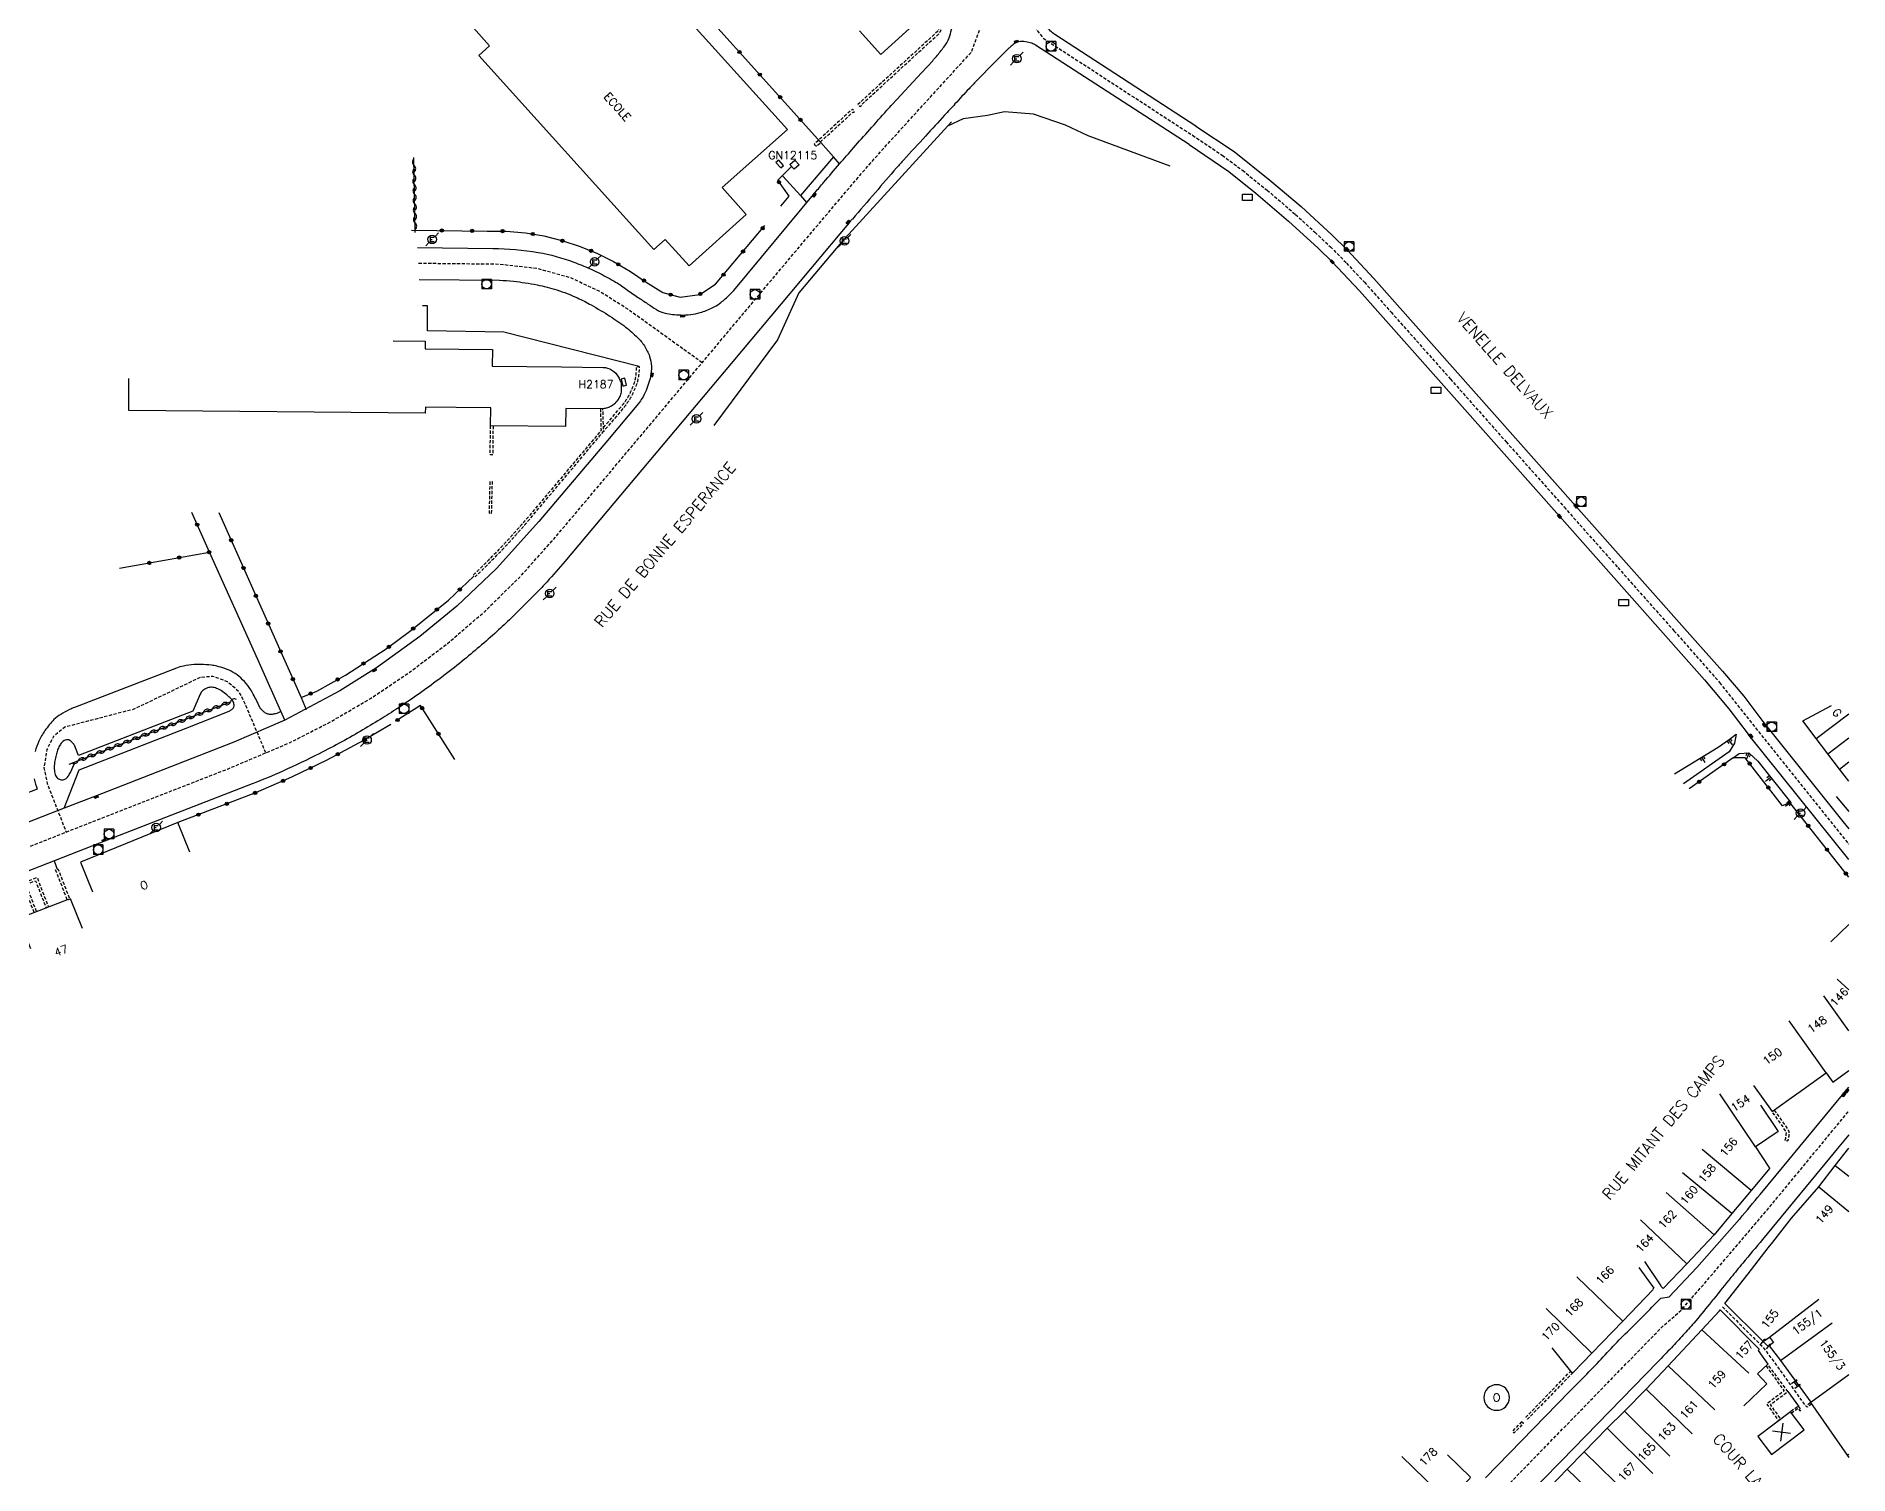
# Model space of a CAD drawing. Header units: millimetres. Extents: x 135999 to 137000, y 128000 to 129000.
# Drawn here: x 136716.9 to 137000, y 128476.8 to 128701.5 of the extents above; entities that cross this region are included whole.
import ezdxf
from ezdxf.enums import TextEntityAlignment as Align

# ---------------------------------------------------------------- set-up
doc = ezdxf.new("R2010")
doc.units = ezdxf.units.MM
doc.linetypes.add('DASHED', pattern=[0.75, 0.5, -0.25])
doc.layers.get('0').update_dxf_attribs({"linetype": 'CONTINUOUS'})
for name, color, linetype in [('W0001', 6, 'DASHED'), ('W0008', 7, 'CONTINUOUS'), ('W0017', 7, 'CONTINUOUS'), ('W0100', 7, 'CONTINUOUS'), ('W0105', 7, 'CONTINUOUS'), ('W0112', 1, 'DASHED'), ('W0211', 2, 'CONTINUOUS'), ('W0310', 3, 'CONTINUOUS'), ('W0322', 7, 'CONTINUOUS'), ('W0400', 7, 'CONTINUOUS'), ('W0420', 7, 'CONTINUOUS'), ('W0471', 7, 'CONTINUOUS'), ('W0984', 7, 'CONTINUOUS'), ('W0989', 7, 'CONTINUOUS'), ('W0991', 7, 'CONTINUOUS'), ('W1102', 7, 'CONTINUOUS'), ('W1471', 7, 'CONTINUOUS')]:
    doc.layers.add(name, color=color, linetype=linetype)
doc.styles.get("Standard").update_dxf_attribs({"font": 'romans.shx', "width": 0.85})

# ---------------------------------------------------------------- blocks, each defined once
blk = doc.blocks.new('T400')
for p, q in [((-0.15, 0.3), (0.15, 0.3)), ((-0.15, -0.25), (-0.15, 0.3)), ((-0.15, 0.15), (0.15, 0.15)), ((-0.15, 0), (0.15, 0)), ((0.15, 0.3), (0.15, -0.25)), ((-0.15, -0.15), (0.15, -0.15)), ((-0.15, -0.25), (-0.15, -0.3)), ((-0.15, -0.3), (0.15, -0.3)), ((0.15, -0.3), (0.15, -0.25))]:
    blk.add_line(p, q)
blk = doc.blocks.new('T471')
for p, q in [((-0.333334, 0.333334), (-0.333334, -0.333334)), ((-0.333334, 0.333334), (0.333334, 0.333334)), ((-0.333334, 0), (0, 0)), ((0.500001, 0.500001), (1.000002, 1.000002)), ((-0.500001, -0.500001), (-1.000002, -1.000002)), ((-0.333334, -0.333334), (0.333334, -0.333334))]:
    blk.add_line(p, q)
blk.add_ellipse((0, 0), major_axis=(0.471405, 0.471405), ratio=1, start_param=5.4977871438, end_param=11.780972451)
blk = doc.blocks.new('T420')
for p, q in [((0.75, 0.75), (-0.75, 0.75)), ((-0.75, 0.75), (-0.75, -0.75)), ((0.75, 0.75), (0.75, -0.75)), ((0.75, -0.75), (-0.75, -0.75))]:
    blk.add_line(p, q)
blk.add_ellipse((0, 0), major_axis=(-0.53, 0.53), ratio=1, start_param=3.926991, end_param=10.210176)
blk = doc.blocks.new('t112o')
at = {"color": 0, "linetype": 'Continuous'}
for p, q in [((-0.5, 0.5), (0.5, 0.5)), ((-0.5, -0.5), (-0.5, 0.5)), ((0.5, 0.5), (0.5, -0.5)), ((0.5, -0.5), (-0.5, -0.5))]:
    blk.add_line(p, q, dxfattribs=at)
blk = doc.blocks.new('t211o')
at = {"color": 0, "linetype": 'Continuous'}
for p, q in [((-0.29, 0.5), (-0.29, 0)), ((0, 1), (0, 0)), ((0.29, 0.5), (0.29, 0))]:
    blk.add_line(p, q, dxfattribs=at)
blk = doc.blocks.new('t322o')
at = {"color": 0, "linetype": 'Continuous'}
for radius in [0.25, 0.15]:
    blk.add_circle((0, 0), radius, dxfattribs=at)
blk = doc.blocks.new('t310o')
at = {"color": 0, "linetype": 'Continuous'}
for centre, start, end in [((-0.5, 0.38), 216.8699, 323.1304), ((0.5, -0.37), 36.8699, 143.1303)]:
    blk.add_arc(centre, 0.625, start, end, dxfattribs=at)
blk = doc.blocks.new('T1471')
at = {"color": 0, "linetype": 'Continuous', "flags": 128}
blk.add_lwpolyline([(-0.75, -0.5), (-0.75, 0.5), (0.75, 0.5), (0.75, -0.5), (-0.75, -0.5)], dxfattribs=at)
blk = doc.blocks.new('t105o')
for p, q in [((-0.5, 0), (0.5, 0)), ((0.5, 0), (0.2, 0.1)), ((0.5, 0), (0.2, -0.1))]:
    blk.add_line(p, q)
blk = doc.blocks.new('t991o')
at = {"color": 0, "linetype": 'Continuous'}
for p, q in [((-1, 1), (1, -1)), ((-1, -1), (1, 1))]:
    blk.add_line(p, q, dxfattribs=at)

msp = doc.modelspace()

# ---------------------------------------------------------------- linework, layer by layer
at = {"layer": 'W0001', "flags": 128}
for points in [[(136634.82, 128546.73), (136648.81, 128548.69), (136732.25, 128581.42), (136746.75, 128587.07), (136756.45, 128591.17), (136762.83, 128594.44), (136769.06, 128598.07), (136775.14, 128602.16), (136781.12, 128606.69), (136786.92, 128611.69), (136792.39, 128617.05), (136797.47, 128622.71), (136811.12, 128638.9), (136837.61, 128670.47), (136844.98, 128679.17), (136848.81, 128683.56), (136862.94, 128699.05), (136867.19, 128710.5), (136849.17, 128725.32), (136799.35, 128780.25), (136742.08, 128843.49), (136723.39, 128864.32), (136715.07, 128870.19)], [(136969.71, 128790.07), (136905.03, 128736.49), (136884.36, 128719.32), (136867.19, 128710.5), (136874.13, 128701.25), (136897.49, 128686.06)], [(136820.89, 128650.54), (136809.27, 128658.89), (136804.72, 128661.76), (136800.33, 128663.78), (136795.18, 128665.23), (136789.19, 128665.9), (136776.56, 128666.04)], [(136752.73, 128589.6), (136749.49, 128597.26), (136748.58, 128599.09), (136746.73, 128600.71), (136744.45, 128601.53), (136742.46, 128601.37), (136732.1, 128596.4), (136721.31, 128593.6), (136719.55, 128592.16), (136718.51, 128590.12), (136718.07, 128587.23), (136718.56, 128584.82), (136721.54, 128577.22)], [(136985.42, 128593.5), (136989.32, 128588.63), (136996.28, 128579.96), (136999.77, 128575.62), (137000, 128575.34)], [(136676, 128452.41), (136702.72, 128445.54), (136730.45, 128438.4), (136746.18, 128434.36), (136754.37, 128432.29), (136762.16, 128430.22), (136770.71, 128427.86), (136780.18, 128425.02), (136797.17, 128419.68), (136832.21, 128408.63), (136838.68, 128406.59), (136842.67, 128405.37), (136845.64, 128404.53), (136848.16, 128404.03), (136851.91, 128403.84), (136854.88, 128404.23), (136857.27, 128404.84), (136860.65, 128406.51), (136864.28, 128408.43), (136871.31, 128413.14), (136890.11, 128426.27), (136901.47, 128434.24), (136905.82, 128437.32), (136909.21, 128439.73), (136911.92, 128441.7), (136915.2, 128444.17), (136917.77, 128446.23), (136920.85, 128448.82), (136923.35, 128451.23), (136926.49, 128454.4), (136930.39, 128458.4), (136939.86, 128468.13), (136963.43, 128492.31), (136970.89, 128499.97), (136973.87, 128502.57), (136977.15, 128506.36), (136981.83, 128511.81), (136987.14, 128518.06), (136992.39, 128524.4), (136999.84, 128533.45), (137000, 128533.64)], [(136980.27, 128503.07), (136986.57, 128496.79), (136988.4, 128494.36), (136993.25, 128487.55)]]:
    msp.add_lwpolyline(points, dxfattribs=at)
at = {"layer": 'W0001'}
msp.add_lwpolyline([(136897.49, 128686.07), (136902.13, 128682.94), (136905.3, 128680.59), (136909.14, 128677.49), (136913.58, 128673.69), (136916.61, 128670.91), (136919.02, 128668.66), (136921.53, 128666.11), (136924.34, 128663.11), (136928.51, 128658.43), (136937.76, 128648), (136946.48, 128638.18), (136955.52, 128628), (136963.93, 128618.53), (136972.7, 128608.67), (136979.83, 128600.57), (136985.42, 128593.5)], dxfattribs=at)
at = {"layer": 'W0008', "flags": 128}
for points in [[(136897.99, 128687.51), (136875.98, 128701.79, -0.057526), (136875.31, 128702.35, -0.051433), (136874.71, 128703.11, -0.104336), (136874.47, 128703.76, -0.087541), (136874.49, 128704.58, -0.061341), (136874.84, 128705.59, -0.085509), (136875.29, 128706.22), (136877.13, 128708.04, -0.000496), (136877.86, 128708.76, -0.000267), (136879.21, 128710.08, -0.004615), (136880.01, 128710.85, -0.003337), (136881.13, 128711.9, -0.006122), (136882.52, 128713.15, -0.006504), (136883.86, 128714.3), (136905.87, 128732.61), (136928.21, 128751.07), (136945.29, 128765.24), (136971.52, 128786.99)], [(136776.43, 128668.54), (136788.2, 128668.4, -0.039559), (136795.26, 128667.76, -0.048458), (136800.84, 128666.24, -0.01018), (136803.31, 128665.24, -0.018672), (136804.62, 128664.62, -0.007373), (136807.14, 128663.27, -0.020628), (136808.02, 128662.73, -0.005624), (136809.01, 128662.05, 0.003097), (136810.81, 128660.79, 0.00414), (136812.37, 128659.74, 0.00471), (136813.76, 128658.84, 0.085027), (136815.1, 128658.29, 0.051303), (136817.47, 128657.99, 0.0365), (136819.11, 128658.07, 0.039687), (136820.58, 128658.38, 0.03777), (136822.46, 128659.09, 0.056005), (136823.62, 128659.79, 0.021694), (136825.01, 128660.97, 0.03313), (136825.84, 128661.84), (136838.53, 128677.11, -0.003315), (136839.89, 128678.73, -0.001855), (136842.35, 128681.59, -0.001782), (136844.55, 128684.11, -0.001578), (136847.06, 128686.95, -0.001048), (136849.75, 128689.96, -0.003223), (136850.63, 128690.93), (136855.13, 128695.81), (136856.9, 128697.71, 0.014676), (136857.49, 128698.39, 0.007223), (136858.65, 128699.83, 0.078953), (136859.45, 128701.29, 0.049334), (136860.1, 128703.87, 0.054536)], [(136896.99, 128684.62), (136872.96, 128700.15, 0.060718), (136872.39, 128700.43, 0.038765), (136871.42, 128700.68, 0.090766), (136870.37, 128700.68, 0.117334), (136869.62, 128700.34, 0.012277), (136869.04, 128699.87, 0.020483), (136868.71, 128699.57), (136866.54, 128697.41), (136863.75, 128694.56, 0.004888), (136862.58, 128693.33, 0.002567), (136860.38, 128690.96, 0.000508), (136858.76, 128689.2, 0.000273), (136855.78, 128685.94, 0.000427), (136852.39, 128682.22, 0.002523), (136851.82, 128681.59, 0.003041), (136851.27, 128680.97, 0.000495), (136847.94, 128677.13, 0.000345), (136844.35, 128672.98, 0.00384), (136844.03, 128672.61), (136825.41, 128650.39), (136799.45, 128619.5, -0.006871), (136796.65, 128616.32, -0.012154), (136795, 128614.58, -0.0005), (136791.4, 128610.98, -0.00515), (136791.05, 128610.64, -0.007072), (136788.81, 128608.55, -0.005996), (136786.1, 128606.16, -0.008552), (136783.38, 128603.89, -0.007419), (136780.15, 128601.38, -0.00781), (136776.9, 128598.99, -0.008078), (136773.69, 128596.79, -0.006677), (136770.98, 128595.06, -0.005912), (136767.88, 128593.17, -0.008663), (136764.61, 128591.32, -0.008145), (136761.07, 128589.46, -0.010931), (136755.39, 128586.75, -0.013194), (136750.58, 128584.74), (136727.93, 128575.95), (136672.24, 128554.18)], [(136776.7, 128663.53), (136789.25, 128663.41, -0.028114), (136791.4, 128663.27, -0.016194), (136795.1, 128662.7, -0.031752), (136798.19, 128661.91, -0.029319), (136801.41, 128660.65, -0.019797), (136803.55, 128659.56, -0.013933), (136806.49, 128657.81, -0.022873), (136808.93, 128656.1, -0.027637), (136810.79, 128654.49, -0.059958), (136811.88, 128653.15, -0.057707), (136812.66, 128651.53, -0.070492), (136812.96, 128649.99, -0.067361), (136812.82, 128648.37, -0.052476), (136812, 128645.9, -0.066946), (136810.92, 128644.18), (136806.08, 128638.4), (136795.38, 128625.73), (136788.75, 128618.38), (136782.54, 128612.5), (136776.77, 128607.76), (136770, 128602.88), (136764.28, 128599.29), (136755.72, 128594.72), (136747.72, 128591.27), (136727.03, 128583.18), (136721.25, 128580.94), (136683.3, 128566.16)], [(136755.11, 128596.08, -0.041851), (136754.63, 128595.82, -0.055661), (136754.23, 128595.69, -0.020942), (136753.72, 128595.6, -0.03932), (136753.44, 128595.59, -0.079317), (136752.93, 128595.69, -0.076833), (136752.46, 128595.95, -0.041466), (136752.03, 128596.34, -0.069988), (136751.83, 128596.63, -0.00475), (136751.65, 128597.01, 0.003556), (136751.4, 128597.52, 0.002597), (136751.27, 128597.78, 0.000704), (136750.77, 128598.74, 0.090245), (136748.81, 128601.3, 0.102264), (136746.34, 128602.76, 0.021021), (136745.07, 128603.13, 0.032262), (136744.22, 128603.29, 0.019364), (136742.56, 128603.41, 0.031429), (136741.54, 128603.39, 0.027336), (136739.85, 128603.14, 0.042746), (136738.79, 128602.84), (136722.83, 128596.68, 0.025588), (136722.06, 128596.34, 0.013844), (136720.69, 128595.6, 0.067754), (136719.63, 128594.78, 0.0408), (136718.22, 128593.07, 0.044787), (136717.26, 128591.42, 0.04954), (136716.7, 128589.79, 0.038103)], [(136721.25, 128580.94), (136723.56, 128586.92), (136740.28, 128593.46), (136747.01, 128596.13, 0.083679), (136747.43, 128596.38, 0.089752), (136747.72, 128596.73, 0.164264), (136747.78, 128597.11, 0.106652), (136747.58, 128597.65, 0.044731), (136747.25, 128598.07, 0.028386), (136746.65, 128598.64, 0.0347), (136745.81, 128599.26, 0.041057), (136745.03, 128599.67, 0.087582), (136744.26, 128599.84, 0.101016), (136743.59, 128599.74, 0.091373), (136742.87, 128599.32, 0.113503), (136742.48, 128598.77), (136741.34, 128596.11), (136723.44, 128589.2), (136723, 128590.38, 0.066693), (136722.71, 128590.93, 0.060023), (136722.24, 128591.44, 0.215405), (136721.59, 128591.63, 0.181376), (136720.89, 128591.25, 0.050777), (136720.49, 128590.68, 0.048169), (136720.19, 128590, 0.017444), (136719.97, 128589.22, 0.01564), (136719.77, 128588.34, 0.045282), (136719.67, 128587.32, 0.049864), (136719.76, 128586.4, 0.131249), (136720.09, 128585.73, 0.160354), (136720.62, 128585.41, 0.122137), (136721.22, 128585.43, 0.151706), (136721.63, 128585.69, 0.026618), (136722.02, 128586.2, 0.042333), (136722.21, 128586.55), (136722.78, 128587.8)], [(136716.56, 128585.53, 0.034748), (136717.03, 128583.91), (136708, 128580.43)], [(136943.26, 128476.35), (136956.4, 128489.81), (136959.08, 128492.55, 0.006485), (136961.64, 128495.24, -0.006635), (136964.15, 128497.88, -0.006029), (136966.69, 128500.41, 0.005944), (136969.26, 128502.98), (136970.64, 128504.39), (136971.96, 128504.63), (136976.26, 128509.22), (136982.95, 128516.76, 0.007988), (136982.96, 128516.77, 0.000029), (136986.17, 128520.62), (136988.66, 128523.6), (137000, 128537.37)], [(137000, 128529.92), (136998.46, 128528.05), (136986.54, 128513.57, 0.00244), (136983.44, 128509.89, 0.004046), (136981.6, 128507.64, 0.000424), (136978.89, 128504.27, -0.001851), (136978.26, 128503.49, -0.005563), (136975.78, 128500.52, -0.008721), (136974.14, 128498.66, -0.004064), (136972.29, 128496.67, -0.003621), (136970.17, 128494.46), (136955.11, 128479), (136948.96, 128472.77)]]:
    msp.add_lwpolyline(points, format="xyb", dxfattribs=at)
at = {"layer": 'W0008'}
for points in [[(136898, 128687.52), (136898.03, 128687.5), (136903.99, 128683.52), (136909.59, 128679.07), (136914.46, 128674.93), (136919.32, 128670.46), (136921.61, 128668.23), (136925.82, 128663.71), (136957.37, 128628.15), (136976.86, 128606.23), (136980.29, 128602.34), (136983.62, 128598.46), (136986.57, 128594.5)], [(136896.99, 128684.62), (136903.17, 128680.41), (136907.36, 128677.04), (136912.49, 128672.66), (136917.12, 128668.42), (136919.29, 128666.3), (136923.56, 128661.75), (136954.82, 128626.56), (136971.81, 128607.41), (136977.49, 128601.01), (136981.28, 128596.49), (136984.27, 128592.5)]]:
    msp.add_lwpolyline(points, dxfattribs=at)
at = {"layer": 'W0008', "flags": 128}
for points in [[(136842.35, 128681.59), (136841.43, 128682.68), (136839.43, 128684.95)], [(136841.43, 128682.68), (136836.24, 128676.63)], [(136833.49, 128679.68), (136836.24, 128676.63), (136837.21, 128675.56)], [(136811.05, 128649.95), (136789.88, 128655.33), (136777.98, 128655.54), (136778, 128659.42), (136777.18, 128659.4)], [(136755.72, 128594.72), (136751.5, 128604.18), (136743.92, 128620.94)], [(136758.23, 128598.25), (136759.02, 128596.39)], [(137000, 128572.94), (136984.27, 128592.5)], [(136986.57, 128594.5), (136999.06, 128578.89), (137000, 128577.73)], [(136998.04, 128582.75), (137000, 128580.43)], [(136719.65, 128572.71), (136720.13, 128571.41)]]:
    msp.add_lwpolyline(points, dxfattribs=at)
at = {"layer": 'W0017', "flags": 128}
msp.add_lwpolyline([(136990.5, 128489.82), (136992.14, 128487.56)], dxfattribs=at)
at = {"layer": 'W0100', "flags": 128}
for points in [[(136784.33, 128703.77), (136787.66, 128700.04), (136786, 128698.55), (136813.35, 128668.21), (136815.12, 128669.78), (136818.84, 128665.67), (136827.75, 128673.7), (136824.01, 128677.91), (136834.24, 128686.99), (136763.47, 128765.29), (136729.64, 128802.77), (136720.25, 128794.35), (136721.19, 128793.32), (136721.19, 128793.32), (136721.19, 128793.32), (136721.19, 128793.32), (136716.77, 128784.5), (136717.64, 128784.04), (136707.84, 128764.66), (136715.68, 128760.69), (136715.23, 128759.8), (136719.6, 128757.6), (136721.85, 128762.06)], [(136845.44, 128702.36), (136848.8, 128698.66), (136855.53, 128704.76), (136851.1, 128709.63), (136847.05, 128714.09), (136843.09, 128718.49), (136839.03, 128722.96), (136835.02, 128727.41), (136830.99, 128731.83), (136826.15, 128737.12), (136822.46, 128733.74)], [(137000, 128585.18), (136998.53, 128587.06), (136996.72, 128589.46), (136994.91, 128591.86), (136992.84, 128594.62), (136997.3, 128597)], [(136740.84, 128574.07), (136738.96, 128578.71), (136723.75, 128572.54), (136725.63, 128567.9)], [(136724.07, 128562.13), (136722.19, 128566.77), (136721.88, 128566.65), (136721.85, 128566.71), (136714.28, 128563.78), (136714.3, 128563.73), (136714.12, 128563.66), (136715.99, 128559.02)], [(137000, 128562.77), (136997.19, 128560.05)], [(136985.1, 128537.61), (136988.02, 128533.56), (136990.65, 128535.44), (136992.8, 128536.98), (136995.01, 128538.55), (136996.47, 128539.59), (136997.51, 128538.13), (137000, 128539.99)], [(136986.19, 128534.58), (136988.99, 128530.43), (136985.44, 128528.04), (136987.53, 128524.86), (136987.67, 128524.74), (136984.76, 128521.25), (136981.74, 128517.62), (136979, 128514.3), (136974.7, 128509.75), (136971.03, 128505.93), (136970.67, 128506.28), (136970.71, 128506.36), (136968.12, 128510.12)], [(136980.66, 128503.57), (136984.27, 128508.2), (136984.28, 128508.2), (136987.42, 128512.27), (136988.14, 128513.17), (136991.05, 128516.9), (136995.31, 128521.8), (136997.89, 128525.12), (137000, 128527.86)], [(136967.23, 128509.19), (136969.55, 128505.95), (136969.4, 128505.8), (136969.46, 128505.74), (136969.46, 128505.74), (136964.71, 128500.81), (136959.89, 128495.82), (136956.93, 128492.81), (136956.89, 128492.84), (136956.77, 128492.73), (136953.69, 128496.65)], [(136954.14, 128468.6), (136950.56, 128472.09), (136953.4, 128475.01), (136956.02, 128477.72), (136958.67, 128480.43), (136962.28, 128484.08), (136964.95, 128486.75), (136968.34, 128490.19), (136971.78, 128493.82), (136977.07, 128499.49), (136979.79, 128502.45), (136979.89, 128502.57)], [(136979.89, 128502.57), (136986.02, 128496.43), (136985.85, 128496.25), (136987.35, 128494.08), (136985.74, 128492.58), (136987.2, 128491.05), (136983.6, 128487.59)], [(136980.66, 128503.57), (136986.61, 128497.65), (136987.61, 128498.33), (136988.27, 128497.47), (136987.59, 128496.95), (136989.34, 128494.67), (136994.06, 128488.17), (136994.03, 128488.12), (136999.74, 128479.88), (137000, 128479.5)], [(136986.59, 128497.62), (136987.47, 128496.85)], [(136991.98, 128490.65), (136991.49, 128491.36)], [(136937.34, 128479.96), (136940.91, 128476.46), (136940.8, 128476.34), (136940.88, 128476.27), (136937.35, 128472.68), (136932.91, 128468.13), (136932.58, 128468.46), (136929.23, 128465.04), (136929.57, 128464.69), (136929.29, 128464.39), (136927.43, 128462.5), (136925.41, 128460.45), (136923.57, 128462.25), (136921.67, 128460.31), (136918.1, 128463.81)]]:
    msp.add_lwpolyline(points, dxfattribs=at)
for points in [[(136832.42, 128681.82), (136833.19, 128680.97), (136833.61, 128681.35), (136832.84, 128682.2)], [(136809.08, 128647.02), (136808.79, 128648.14), (136808.22, 128647.99), (136808.51, 128646.88)], [(136990.88, 128486.64), (136985.78, 128482.82), (136987.91, 128479.98), (136993.01, 128483.85)]]:
    msp.add_lwpolyline(points, close=True, dxfattribs=at)
msp.add_lwpolyline([(136772.64, 128653.95), (136777.64, 128653.91), (136777.63, 128652.68), (136788.11, 128652.58), (136788.08, 128650.01), (136798.89, 128649.91), (136805.41, 128649.8, -0.138524), (136806.78, 128649.39, -0.127952), (136807.83, 128648.26, -0.031031), (136808.1, 128647.68, -0.045958), (136808.22, 128647.27, -0.046264), (136808.26, 128646.79, -0.02561), (136808.22, 128645.93, -0.096882), (136808, 128645.2, -0.069986), (136807.38, 128644.35, -0.113085), (136806.72, 128643.76, -0.053343), (136806.08, 128643.48, -0.053343), (136805.39, 128643.34), (136805.39, 128643.34), (136799.58, 128643.39), (136799.56, 128640.57), (136787.82, 128640.67), (136787.85, 128643.5), (136782.48, 128643.55), (136777.65, 128643.59), (136777.64, 128642.65), (136731.3, 128643.06), (136731.35, 128648.06)], format="xyb", dxfattribs=at)
at = {"layer": 'W0112', "flags": 128}
for points in [[(136855.36, 128704.95), (136858.45, 128707.76), (136858.62, 128706.6), (136858.64, 128705.11), (136858.47, 128704.38, -0.017705), (136858.24, 128703.65, -0.018018), (136857.95, 128702.92, -0.016431), (136857.64, 128702.27), (136845.22, 128690.88), (136845.54, 128690.54), (136845.76, 128690.72), (136845.71, 128690.78), (136846.15, 128691.19), (136857.96, 128702.02, 0.018018), (136858.32, 128702.76, 0.018018), (136858.61, 128703.51, 0.017868), (136858.85, 128704.28), (136859.04, 128705.07), (136859.02, 128706.63), (136858.8, 128708.16), (136858.59, 128708.43), (136855.09, 128705.24)], [(136805.48, 128640.41), (136808.42, 128643.9, 0.025447), (136808.77, 128644.36, 0.012605), (136809.43, 128645.38, 0.032081), (136809.55, 128645.61, 0.006196), (136810.17, 128647.04, 0.058237), (136810.5, 128648.18, 0.040176), (136810.65, 128649.95), (136811.05, 128649.95, -0.040176), (136810.89, 128648.11, -0.058237), (136810.54, 128646.89, -0.006196), (136809.92, 128645.44, -0.032081), (136809.77, 128645.17, -0.012605), (136809.1, 128644.13, -0.025447), (136808.73, 128643.64), (136805.48, 128639.8)], [(136804.99, 128643.33), (136805.09, 128639.94), (136793.23, 128625.88, -0.005135), (136792.63, 128625.19, -0.002491), (136791.36, 128623.76, -0.003493), (136790.35, 128622.65, -0.003743), (136789.39, 128621.62, -0.003253), (136789.31, 128621.54, -0.000133), (136787.4, 128619.58, -0.005187), (136786.64, 128618.82, -0.002774), (136785.18, 128617.41), (136785.46, 128617.12, 0.002774), (136786.92, 128618.53, 0.005187), (136787.68, 128619.3, 0.000133), (136789.6, 128621.26, 0.003253), (136789.68, 128621.34, 0.003743), (136790.64, 128622.37, 0.003493), (136791.66, 128623.49, 0.002491), (136792.93, 128624.92, 0.005135), (136793.54, 128625.63), (136805.49, 128639.8), (136805.39, 128643.34)], [(136988.35, 128533.79), (136990.05, 128531.43), (136990.05, 128531.43), (136990.46, 128530.75, -0.030496), (136990.6, 128530.53, -0.048778), (136990.66, 128530.38, -0.082212), (136990.66, 128530.34, -0.008659), (136990.64, 128529.9, -0.035888), (136990.58, 128529.45, -0.030019), (136990.44, 128528.93), (136990.06, 128529.06, 0.030019), (136990.19, 128529.53, 0.035888), (136990.24, 128529.93, 0.007681), (136990.26, 128530.3, 0.026862), (136990.24, 128530.34, 0.032364), (136990.12, 128530.53), (136989.72, 128531.21), (136988.02, 128533.56)]]:
    msp.add_lwpolyline(points, format="xyb", dxfattribs=at)
for points in [[(136838.4, 128684.7), (136838.75, 128684.33), (136839.43, 128684.95), (136839.43, 128684.95), (136839.36, 128685.03), (136839.69, 128685.33), (136844.43, 128689.67), (136844.48, 128689.61), (136844.7, 128689.8), (136844.37, 128690.16), (136842.05, 128688.04), (136842.05, 128688.04), (136839.42, 128685.63), (136838.79, 128685.06), (136838.79, 128685.06)], [(136788, 128627.01), (136788.12, 128631.91), (136787.72, 128631.92), (136787.6, 128627.02)], [(136948.9, 128485.1), (136947.46, 128483.63), (136947.74, 128483.35), (136949.19, 128484.82)], [(136991.03, 128486.45), (136992.08, 128487.22), (136992.37, 128486.81), (136992.57, 128486.94), (136992.14, 128487.56), (136990.89, 128486.64)]]:
    msp.add_lwpolyline(points, close=True, dxfattribs=at)
for points in [[(136788.22, 128640.67), (136788.18, 128636.13), (136787.78, 128636.14), (136787.82, 128640.67)], [(136716.54, 128564.65), (136714.75, 128569.26), (136716.98, 128570.14), (136718.77, 128565.52)], [(136721.7, 128566.65), (136719.89, 128571.32), (136720.26, 128571.46), (136722.07, 128566.8)], [(136716.91, 128564.8), (136715.27, 128569.03), (136716.75, 128569.62), (136718.4, 128565.37)], [(136987.08, 128493.83), (136989.91, 128489.92), (136987.18, 128487.9), (136989.02, 128485.29), (136989.37, 128485.53), (136987.77, 128487.81), (136990.5, 128489.82), (136987.35, 128494.08)], [(136956.93, 128492.81), (136949.84, 128485.52), (136949.56, 128485.8), (136956.56, 128493.01)], [(136994.2, 128487.87), (136993.51, 128487.36), (136993.32, 128487.61), (136994.03, 128488.12)]]:
    msp.add_lwpolyline(points, dxfattribs=at)
at = {"layer": 'W0211', "flags": 128}
for points in [[(136894, 128681.22), (136881.21, 128685.98), (136877.62, 128687.62), (136872.65, 128689.36), (136868.11, 128689.74), (136865.45, 128689.15), (136861.65, 128688.65), (136859.2, 128687.48)], [(136859.86, 128688.18), (136842.66, 128669.39), (136836.01, 128661.44), (136832.67, 128654.1), (136828.28, 128648.23), (136822.69, 128640.72)], [(136972.78, 128586.33), (136979.6, 128590.5), (136981.32, 128591.7), (136982.43, 128592.52), (136982.17, 128591.13), (136981.31, 128589.74), (136974.16, 128584.77)], [(136981.96, 128588.79), (136982.9, 128589.48), (136984.38, 128589.61), (136985.79, 128588.31), (136990.89, 128581.89)]]:
    msp.add_lwpolyline(points, dxfattribs=at)
at = {"layer": 'W0310', "flags": 128}
for points in [[(136776.08, 128670.87), (136775.87, 128682.61)], [(136722.03, 128587.83), (136747.23, 128597.57)]]:
    msp.add_lwpolyline(points, dxfattribs=at)
at = {"layer": 'W0322', "flags": 128}
for points in [[(136839.43, 128684.95), (136758.68, 128774.64), (136758.68, 128774.64), (136766.71, 128781.91)], [(136833.19, 128674.97), (136834.49, 128676.56), (136832.69, 128679.03), (136834.92, 128681.26)], [(136775.46, 128671.26), (136787.29, 128671.1), (136790.26, 128671.09), (136793.28, 128670.83), (136796.13, 128670.37), (136798.95, 128669.62), (136801.84, 128668.71), (136804.53, 128667.62), (136807.06, 128666.35), (136809.67, 128664.77), (136812.16, 128663.13), (136814.72, 128661.51), (136817.46, 128660.77), (136820.5, 128661.21), (136822.99, 128662.83), (136830.7, 128671.96)], [(136729.85, 128618.44), (136743.92, 128620.94), (136741.16, 128627.16)], [(136745.39, 128627.15), (136758.23, 128598.25), (136760.7, 128599.23), (136765.16, 128601.74), (136771.51, 128605.82), (136775.38, 128608.72), (136781.28, 128613.45), (136785.24, 128617.21)], [(136782.23, 128588.55), (136776.88, 128597), (136773.09, 128594.6)], [(136772.25, 128594.04), (136767.98, 128591.53), (136762.25, 128588.45), (136756.75, 128585.78), (136751.12, 128583.36), (136738.96, 128578.71)], [(137000, 128570.17), (136990.81, 128581.83), (136989.65, 128581.32), (136983.81, 128588.84), (136981.96, 128588.79), (136975.07, 128583.98)]]:
    msp.add_lwpolyline(points, dxfattribs=at)
at = {"layer": 'W1102', "flags": 128}
for points in [[(136994.91, 128591.86), (137000, 128595.69)], [(136996.72, 128589.46), (137000, 128591.93)], [(136998.53, 128587.06), (137000, 128588.18)], [(137000, 128552.56), (136998.2, 128554.25)], [(137000, 128546.19), (136996.11, 128551.63)], [(136996.47, 128539.59), (136990.68, 128547.75)], [(136985.44, 128528.04), (136979.86, 128536.34)], [(136984.76, 128521.25), (136977.08, 128527.65)], [(136997.89, 128525.12), (137000, 128523.49)], [(136981.74, 128517.62), (136974.04, 128524)], [(136995.31, 128521.8), (137000, 128517.95)], [(136979, 128514.3), (136971.5, 128520.93)], [(136974.7, 128509.75), (136967.45, 128516.65)], [(136964.71, 128500.81), (136957.51, 128507.75)], [(136959.89, 128495.82), (136952.73, 128502.8)], [(136987.61, 128498.33), (136995.33, 128504.25)], [(136977.07, 128499.49), (136984.4, 128492.69)], [(136989.34, 128494.67), (136997.42, 128500.55)], [(136979.07, 128486.98), (136971.78, 128493.82)], [(136994.06, 128488.17), (137000, 128492.49)], [(136968.34, 128490.19), (136975.53, 128483.24)], [(136972.05, 128479.71), (136964.95, 128486.75)], [(136962.28, 128484.08), (136969.37, 128477.03)], [(136930.21, 128479.68), (136937.35, 128472.68)], [(136958.67, 128480.43), (136965.8, 128473.42)], [(136999.74, 128479.88), (137000, 128480.06)], [(136963.19, 128470.75), (136956.02, 128477.72)]]:
    msp.add_lwpolyline(points, dxfattribs=at)
msp.add_lwpolyline([(136946.99, 128488.89), (136946.95, 128489.28), (136946.84, 128489.66), (136946.65, 128490), (136946.41, 128490.31), (136946.1, 128490.55), (136945.76, 128490.74), (136945.38, 128490.85), (136944.99, 128490.89), (136944.6, 128490.85), (136944.23, 128490.74), (136943.88, 128490.55), (136943.58, 128490.31), (136943.33, 128490), (136943.14, 128489.66), (136943.03, 128489.28), (136942.99, 128488.89), (136943.03, 128488.5), (136943.14, 128488.13), (136943.33, 128487.78), (136943.58, 128487.48), (136943.88, 128487.23), (136944.23, 128487.04), (136944.6, 128486.93), (136944.99, 128486.89), (136945.38, 128486.93), (136945.76, 128487.04), (136946.1, 128487.23), (136946.41, 128487.48), (136946.65, 128487.78), (136946.84, 128488.13), (136946.95, 128488.5)], close=True, dxfattribs=at)

# ---------------------------------------------------------------- block references
at = {"layer": 'W0105'}
for p, rotation in [((136986.59, 128497.62), 48.4277099691701), ((136987.47, 128496.85), 48.80101292435814), ((136991.49, 128491.36), 34.14852720230557), ((136991.98, 128490.65), 35.50032401711989)]:
    msp.add_blockref('t105o', p, dxfattribs=dict(at, rotation=rotation))
at = {"layer": 'W0112', "rotation": 42.27399170075797}
msp.add_blockref('t112o', (136835.31, 128681.49), dxfattribs=at)
at = {"layer": 'W0211'}
for p, rotation in [((136981.25, 128591.65), 214.6528336083719), ((136984.46, 128589.53), 155.2382990187311), ((136977.04, 128588.94), 211.5269879827208), ((136987.78, 128585.81), 128.4193738833139), ((136990.89, 128581.89), 128.419373888391)]:
    msp.add_blockref('t211o', p, dxfattribs=dict(at, rotation=rotation))
at = {"layer": 'W0310'}
for p, rotation in [((136775.89, 128681.36), 90.9950445299788), ((136775.92, 128679.86), 90.9950445299788), ((136775.95, 128678.36), 90.9950445299788), ((136775.97, 128676.86), 90.9950445299788), ((136776, 128675.36), 90.9950445299788), ((136776.02, 128673.87), 90.9950445299788), ((136776.05, 128672.37), 90.9950445299788), ((136747.21, 128597.56), 21.12171291797089), ((136740.22, 128594.85), 21.12171291797089), ((136741.62, 128595.4), 21.12171291797089), ((136743.01, 128595.94), 21.12171291797089), ((136744.41, 128596.48), 21.12171291797089), ((136745.81, 128597.02), 21.12171291797089), ((136733.22, 128592.15), 21.12171291797089), ((136734.62, 128592.69), 21.12171291797089), ((136736.02, 128593.23), 21.12171291797089), ((136737.42, 128593.77), 21.12171291797089), ((136738.82, 128594.31), 21.12171291797089), ((136724.82, 128588.91), 21.12171291797089), ((136726.22, 128589.45), 21.12171291797089), ((136727.62, 128589.99), 21.12171291797089), ((136729.02, 128590.53), 21.12171291797089), ((136730.42, 128591.07), 21.12171291797089), ((136731.82, 128591.61), 21.12171291797089), ((136723.43, 128588.37), 21.12171291797089)]:
    msp.add_blockref('t310o', p, dxfattribs=dict(at, rotation=rotation))
at = {"layer": 'W0322'}
for p, rotation in [((136826.72, 128699.07), 131.9990734264269), ((136829.9, 128695.54), 131.9990734264269), ((136833.07, 128692.01), 131.9990734264269), ((136836.25, 128688.48), 131.9990734264269), ((136832.9, 128678.74), 126.0620445425324), ((136830.34, 128671.54), 49.84222912510042), ((136780.21, 128671.19), 359.2452964143387), ((136784.96, 128671.13), 359.2452964143387), ((136789.71, 128671.09), 359.6954932518722), ((136794.43, 128670.64), 350.8067501020359), ((136799.06, 128669.58), 342.5486621353259), ((136803.54, 128668.02), 338.0625873052845), ((136807.79, 128665.91), 328.6535382892637), ((136827.28, 128667.91), 49.84222912510042), ((136811.8, 128663.37), 326.8002757057639), ((136824.22, 128664.28), 49.84222912510042), ((136815.96, 128661.17), 344.940335967058), ((136820.6, 128661.28), 33.012146706723), ((136742.01, 128625.24), 113.9386937340906), ((136743.88, 128620.93), 10.06961320610294), ((136747.32, 128622.81), 293.9460376179748), ((136734.53, 128619.27), 10.06961320610294), ((136739.2, 128620.1), 10.06961320610294), ((136749.25, 128618.47), 293.9460376179748), ((136783.02, 128615.1), 43.58420865080046), ((136751.17, 128614.13), 293.9460376179748), ((136779.45, 128611.98), 38.71430240988655), ((136753.1, 128609.79), 293.9460376179748), ((136775.75, 128609.01), 38.71430240988655), ((136771.95, 128606.15), 36.81375685567144), ((136755.03, 128605.45), 293.9460376179748), ((136767.98, 128603.55), 32.67832211226679), ((136756.96, 128601.11), 293.9460376179748), ((136763.94, 128601.06), 29.39438736776952), ((136759.74, 128598.85), 21.64038796564288), ((136777.14, 128596.58), 122.3708243227952), ((136773.29, 128594.72), 212.3708243226736), ((136779.69, 128592.56), 122.3708243227952), ((136763.97, 128589.38), 208.2592956839708), ((136768.15, 128591.63), 210.4007473551766), ((136759.73, 128587.23), 205.9412807409166), ((136980.53, 128587.8), 214.9754320284841), ((136984.52, 128587.92), 127.8485817341814), ((136755.44, 128585.21), 203.2926264369251), ((136976.64, 128585.08), 214.9754320284841), ((136987.44, 128584.17), 127.8485817341814), ((136746.64, 128581.64), 200.9280576271454), ((136751.07, 128583.34), 200.9280576271454), ((136990.69, 128581.78), 204.0023184445192), ((136742.2, 128579.94), 200.9280576271454), ((136993.67, 128578.2), 128.2636181154615), ((136996.61, 128574.47), 128.2636181154615), ((136999.55, 128570.74), 128.2636181154615)]:
    msp.add_blockref('t322o', p, dxfattribs=dict(at, rotation=rotation))
at = {"layer": 'W0400'}
for p, rotation in [((136869.95, 128700.69), 290.1434033820088), ((136838.39, 128676.71), 140.2775370543735), ((136843.7, 128672.45), 140.0311526628761), ((136919.29, 128666.3), 45.76391601562499), ((136921.61, 128668.23), 225.8388061513366), ((136817.81, 128657.84), 270.4804953110955), ((136813.03, 128648.65), 351.3963502041658), ((136954.82, 128626.56), 41.61990356445317), ((136957.37, 128628.15), 221.5709228519583), ((136769.7, 128602.51), 122.094635218166), ((136773.9, 128597.11), 303.3635321965496), ((136984.7, 128592.2), 218.80053176174), ((136986.84, 128593.92), 218.6854350420882), ((136726.23, 128582.71), 111.3058368444345), ((136727.47, 128575.93), 112.5054320653465), ((136999.21, 128536.18), 140.5152569827484), ((136999.69, 128536.76), 140.5152569841504)]:
    msp.add_blockref('T400', p, dxfattribs=dict(at, rotation=rotation))
at = {"layer": 'W0420'}
for p in [(136875.38, 128699.94), (136921.95, 128668.69), (136787.21, 128662.81), (136829.15, 128661.2), (136818.01, 128648.6), (136958.2, 128628.81), (136774.3, 128596.47), (136987.96, 128593.66), (136728.24, 128576.9), (136726.54, 128574.47), (136974.56, 128503.46)]:
    msp.add_blockref('T420', p, dxfattribs=at)
at = {"layer": 'W0471'}
for p in [(136870.03, 128698.03), (136778.71, 128669.8), (136843.11, 128669.56), (136804.09, 128666.29), (136820, 128641.77), (136797.07, 128614.47), (136768.54, 128591.6), (136992.46, 128580.19), (136735.6, 128577.92)]:
    msp.add_blockref('T471', p, dxfattribs=at)
at = {"layer": 'W0991', "rotation": 307.207462424279}
msp.add_blockref('t991o', (136989.51, 128483.49), dxfattribs=at)
at = {"layer": 'W1471'}
for p in [(136906.06, 128676.39), (136935.51, 128646.21), (136964.83, 128613.04)]:
    msp.add_blockref('T1471', p, dxfattribs=at)

# ---------------------------------------------------------------- texts
at = {"layer": 'W0984'}
msp.add_text('ECOLE', height=1.25, rotation=312.021, dxfattribs=at).set_placement((136807.65, 128690.51), align=Align.MIDDLE)
for s, p in [('GN12115', (136835.05, 128682.95)), ('H2187', (136804.31, 128647.16))]:
    msp.add_text(s, height=1.25, dxfattribs=at).set_placement(p, align=Align.MIDDLE)
at = {"layer": 'W0989'}
for s, rotation, p in [('VENELLE DELVAUX', 311.5962, (136946.3, 128650.09)), ('RUE DE BONNE ESPERANCE', 49.9604, (136815.08, 128622.12)), ('RUE MITANT DES CAMPS', 50.328, (136971.04, 128531.08)), ('COUR LAUWERS', 311.4862, (136985.31, 128476.09))]:
    msp.add_text(s, height=1.75, rotation=rotation, dxfattribs=at).set_placement(p, align=Align.MIDDLE)
at = {"layer": 'W0991'}
for s, rotation, p in [('G', 306.9517, (136998.17, 128595.86)), ('O', 21.0622, (136733.7, 128568.92)), ('47', 21.0622, (136720.75, 128558.71)), ('146', 46.8369, (136998.5, 128551.44)), ('148', 35.427, (136995.05, 128547.19)), ('150', 35.427, (136988.07, 128542.2)), ('154', 33.9705, (136983.07, 128534.89)), ('156', 50.3465, (136981.23, 128528.03)), ('158', 50.3465, (136977.86, 128523.93)), ('160', 50.3465, (136975.05, 128520.52)), ('149', 48.9857, (136996.18, 128517.52)), ('162', 46.4003, (136971.65, 128516.72)), ('164', 46.4003, (136968.11, 128513)), ('166', 45.8051, (136961.9, 128508.01)), ('168', 45.8051, (136957.07, 128502.97)), ('155', 52.057, (136987.68, 128501.19)), ('155/1', 36.8871, (136993.57, 128500.63)), ('170', 45.8051, (136953.41, 128499.21)), ('157', 47.4303, (136983.67, 128496.32)), ('155/3', 306.0469, (136997.36, 128495.54)), ('159', 47.4303, (136979.4, 128491.74)), ('161', 47.4303, (136975.03, 128487.01)), ('163', 47.4303, (136971.56, 128483.54)), ('178', 45.6628, (136934.3, 128479.63)), ('165', 47.4303, (136968.43, 128480.41)), ('167', 45.8778, (136965.36, 128477.29))]:
    msp.add_text(s, height=1.25, rotation=rotation, dxfattribs=at).set_placement(p, align=Align.MIDDLE)
msp.add_text('O', height=1.25, dxfattribs=at).set_placement((136944.99, 128488.89), align=Align.MIDDLE)

doc.saveas('drawing.dxf')
